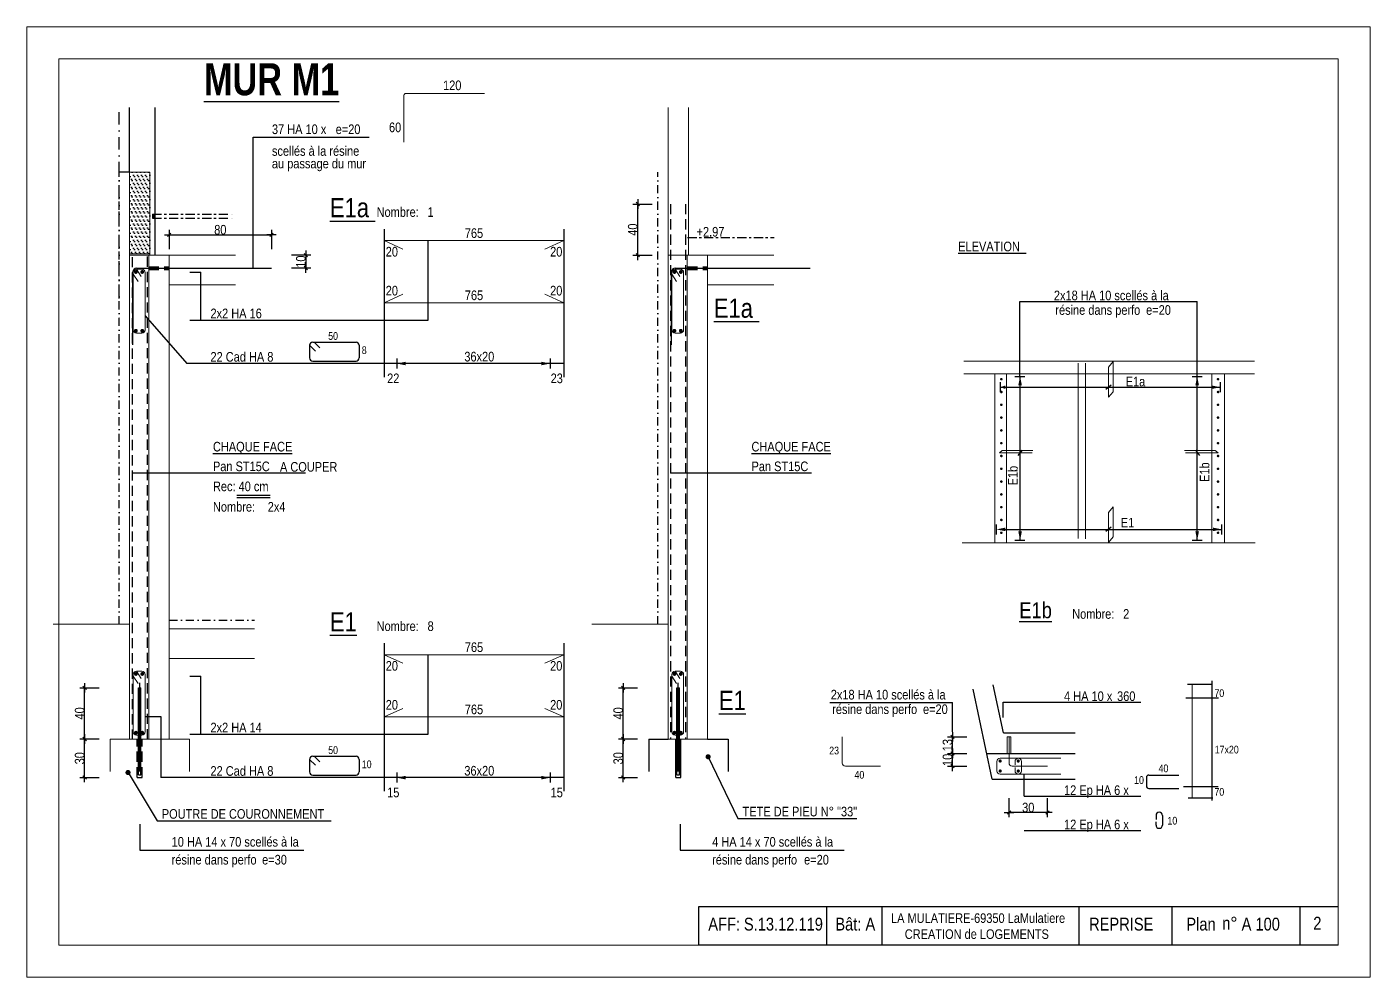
# Model space of a CAD drawing. Header units: centimetres. Extents: x 26838 to 35143, y -19090 to -13510.
# Drawn here: x 29921 to 32021, y -19090 to -17605 of the extents above; entities that cross this region are included whole.
import ezdxf
from ezdxf.enums import TextEntityAlignment as Align

# ---------------------------------------------------------------- set-up
doc = ezdxf.new("R2010")
doc.units = ezdxf.units.CM
doc.header["$LTSCALE"] = 25.4
doc.header["$PDMODE"] = 1
doc.header["$PDSIZE"] = -2
for name, pattern in [('CACHE', [9.525, 6.35, -3.175]), ('CACHE2', [0.1875, 0.125, -0.0625]), ('TIRETPTX2', [50.8, 25.4, -12.7, 0, -12.7])]:
    doc.linetypes.add(name, pattern=pattern)
for name, color, linetype in [('01_cote_gen', 4, 'Continuous'), ('01_fenetres', 171, 'Continuous'), ('01_linteaux', 2, 'Continuous'), ('01_poch_BN', 9, 'Continuous'), ('01_texte', 230, 'Continuous'), ('AA_COTES', 2, 'Continuous')]:
    doc.layers.add(name, color=color, linetype=linetype)
for name, color, linetype, lineweight in [('01_murs_coup', 5, 'Continuous', 60), ('01_résv', 32, 'Continuous', 9), ('01_sem', 42, 'Continuous', 15)]:
    doc.layers.add(name, color=color, linetype=linetype, lineweight=lineweight)
doc.styles.add('ARIAL NA', font='ARIALN.TTF')
doc.styles.add('impact', font='impact.ttf')
doc.styles.add('STYLE2', font='ARIALN.TTF')
doc.dimstyles.new('JB25', dxfattribs={"dimscale": 0.1, "dimtxt": 150, "dimasz": 15, "dimexe": 0.1, "dimexo": 0.1, "dimgap": 0.09, "dimtad": 1, "dimdec": 1, "dimlfac": 0.5, "dimdsep": 46, "dimtxsty": 'STYLE2', "dimblk1": 'BOND_G', "dimblk2": 'BOND_D', "dimsah": 1, "dimcen": 1.5, "dimdle": 0.01, "dimse1": 1, "dimse2": 1, "dimclrd": 4, "dimclre": 2, "dimclrt": 6, "dimazin": 2, "dimtfac": 2.333333, "dimtdec": 1, "dimtix": 1, "dimtmove": 2, "dimatfit": 3, "dimldrblk": 'BOND_G', "dimfxl": 1, "dimtolj": 1, "dimtzin": 0, "dimarcsym": 0})

# ---------------------------------------------------------------- blocks, each defined once
blk = doc.blocks.new('BOND_G')
at = {"layer": 'AA_COTES', "color": 0}
for p, q in [((0, -5), (0, 15)), ((5, 0), (-5, 0)), ((1.8, 1.8), (-1.8, -1.8))]:
    blk.add_line(p, q, dxfattribs=at)
blk = doc.blocks.new('BOND_D')
at = {"layer": 'AA_COTES', "color": 0}
for p, q in [((5, 0), (-5, 0)), ((-1.8, -1.8), (1.8, 1.8)), ((0, 5), (0, -15))]:
    blk.add_line(p, q, dxfattribs=at)
blk = doc.blocks.new('*D140')
at = {"layer": '01_cote_gen', "color": 4, "lineweight": -2, "transparency": 16777216}
blk.add_line((30876.3, -17960), (30876.3, -17883), dxfattribs=at)
at = {"layer": 'Defpoints', "color": 0, "transparency": 16777216}
for p in [(30876.3, -17881.5), (30927.6, -17881.5), (30934.4, -17961.5)]:
    blk.add_point(p, dxfattribs=at)
at = {"layer": '01_cote_gen', "color": 4, "lineweight": -2, "transparency": 16777216, "xscale": 1.5, "yscale": 1.5, "zscale": 1.5}
for name, p, rotation in [('BOND_D', (30876.3, -17881.5), 90), ('BOND_G', (30876.3, -17961.5), 270)]:
    blk.add_blockref(name, p, dxfattribs=dict(at, rotation=rotation))
at = {"layer": '01_cote_gen', "color": 6, "transparency": 16777216, "insert": (30868.6, -17921.5), "char_height": 15, "attachment_point": 5, "rotation": 90, "style": 'STYLE2'}
blk.add_mtext('\\A1;40', dxfattribs=at)
blk = doc.blocks.new('*D141')
at = {"layer": '01_cote_gen', "color": 4, "lineweight": -2, "transparency": 16777216}
blk.add_line((30011.6, -18776.1), (30011.6, -18719), dxfattribs=at)
at = {"layer": 'Defpoints', "color": 0, "transparency": 16777216}
for p in [(30011.6, -18717.5), (30105, -18717.5), (30101.7, -18777.6)]:
    blk.add_point(p, dxfattribs=at)
at = {"layer": '01_cote_gen', "color": 4, "lineweight": -2, "transparency": 16777216, "xscale": 1.5, "yscale": 1.5, "zscale": 1.5}
for name, p, rotation in [('BOND_D', (30011.6, -18717.5), 90), ('BOND_G', (30011.6, -18777.6), 270)]:
    blk.add_blockref(name, p, dxfattribs=dict(at, rotation=rotation))
at = {"layer": '01_cote_gen', "color": 6, "transparency": 16777216, "insert": (30003.9, -18747.6), "char_height": 15, "attachment_point": 5, "rotation": 90, "style": 'STYLE2'}
blk.add_mtext('\\A1;30', dxfattribs=at)
blk = doc.blocks.new('*D142')
at = {"layer": '01_cote_gen', "color": 4, "lineweight": -2, "transparency": 16777216}
blk.add_line((30011.6, -18716), (30011.6, -18639), dxfattribs=at)
at = {"layer": 'Defpoints', "color": 0, "transparency": 16777216}
for p in [(30011.6, -18637.5), (30069.6, -18637.5), (30065.4, -18717.5)]:
    blk.add_point(p, dxfattribs=at)
at = {"layer": '01_cote_gen', "color": 4, "lineweight": -2, "transparency": 16777216, "xscale": 1.5, "yscale": 1.5, "zscale": 1.5}
for name, p, rotation in [('BOND_D', (30011.6, -18637.5), 90), ('BOND_G', (30011.6, -18717.5), 270)]:
    blk.add_blockref(name, p, dxfattribs=dict(at, rotation=rotation))
at = {"layer": '01_cote_gen', "color": 6, "transparency": 16777216, "insert": (30003.9, -18677.5), "char_height": 15, "attachment_point": 5, "rotation": 90, "style": 'STYLE2'}
blk.add_mtext('\\A1;40', dxfattribs=at)
blk = doc.blocks.new('*D143')
at = {"layer": '01_cote_gen', "color": 4, "lineweight": -2, "transparency": 16777216}
blk.add_line((30853.5, -18776.1), (30853.5, -18719), dxfattribs=at)
at = {"layer": 'Defpoints', "color": 0, "transparency": 16777216}
for p in [(30853.5, -18717.5), (30946.9, -18717.5), (30943.6, -18777.6)]:
    blk.add_point(p, dxfattribs=at)
at = {"layer": '01_cote_gen', "color": 4, "lineweight": -2, "transparency": 16777216, "xscale": 1.5, "yscale": 1.5, "zscale": 1.5}
for name, p, rotation in [('BOND_D', (30853.5, -18717.5), 90), ('BOND_G', (30853.5, -18777.6), 270)]:
    blk.add_blockref(name, p, dxfattribs=dict(at, rotation=rotation))
at = {"layer": '01_cote_gen', "color": 6, "transparency": 16777216, "insert": (30845.8, -18747.6), "char_height": 15, "attachment_point": 5, "rotation": 90, "style": 'STYLE2'}
blk.add_mtext('\\A1;30', dxfattribs=at)
blk = doc.blocks.new('*D144')
at = {"layer": '01_cote_gen', "color": 4, "lineweight": -2, "transparency": 16777216}
blk.add_line((30853.5, -18716), (30853.5, -18639), dxfattribs=at)
at = {"layer": 'Defpoints', "color": 0, "transparency": 16777216}
for p in [(30853.5, -18637.5), (30911.5, -18637.5), (30907.3, -18717.5)]:
    blk.add_point(p, dxfattribs=at)
at = {"layer": '01_cote_gen', "color": 4, "lineweight": -2, "transparency": 16777216, "xscale": 1.5, "yscale": 1.5, "zscale": 1.5}
for name, p, rotation in [('BOND_D', (30853.5, -18637.5), 90), ('BOND_G', (30853.5, -18717.5), 270)]:
    blk.add_blockref(name, p, dxfattribs=dict(at, rotation=rotation))
at = {"layer": '01_cote_gen', "color": 6, "transparency": 16777216, "insert": (30845.8, -18677.5), "char_height": 15, "attachment_point": 5, "rotation": 90, "style": 'STYLE2'}
blk.add_mtext('\\A1;40', dxfattribs=at)
blk = doc.blocks.new('*D145')
at = {"layer": '01_cote_gen', "color": 4, "lineweight": -2, "transparency": 16777216}
blk.add_line((30145.2, -17929.5), (30302.2, -17929.5), dxfattribs=at)
at = {"layer": 'Defpoints', "color": 0, "transparency": 16777216}
for p in [(30303.7, -17929.5), (30303.7, -17981.5), (30143.7, -18028)]:
    blk.add_point(p, dxfattribs=at)
at = {"layer": '01_cote_gen', "color": 4, "lineweight": -2, "transparency": 16777216, "xscale": 1.5, "yscale": 1.5, "zscale": 1.5, "rotation": 180}
blk.add_blockref('BOND_G', (30143.7, -17929.5), dxfattribs=at)
at = {"layer": '01_cote_gen', "color": 4, "lineweight": -2, "transparency": 16777216, "xscale": 1.5, "yscale": 1.5, "zscale": 1.5}
blk.add_blockref('BOND_D', (30303.7, -17929.5), dxfattribs=at)
at = {"layer": '01_cote_gen', "color": 6, "transparency": 16777216, "insert": (30223.7, -17921.8), "char_height": 15, "attachment_point": 5, "style": 'STYLE2'}
blk.add_mtext('\\A1;80', dxfattribs=at)
blk = doc.blocks.new('*D146')
at = {"layer": '01_cote_gen', "color": 4, "lineweight": -2, "transparency": 16777216}
blk.add_line((30357.5, -17963), (30357.5, -17980), dxfattribs=at)
at = {"layer": 'Defpoints', "color": 0, "transparency": 16777216}
for p in [(30246.7, -17961.5), (30246.7, -17981.5), (30357.5, -17981.5)]:
    blk.add_point(p, dxfattribs=at)
at = {"layer": '01_cote_gen', "color": 4, "lineweight": -2, "transparency": 16777216, "xscale": 1.5, "yscale": 1.5, "zscale": 1.5}
for name, p, rotation in [('BOND_G', (30357.5, -17961.5), 90), ('BOND_D', (30357.5, -17981.5), 270)]:
    blk.add_blockref(name, p, dxfattribs=dict(at, rotation=rotation))
at = {"layer": '01_cote_gen', "color": 6, "transparency": 16777216, "insert": (30349.8, -17971.5), "char_height": 15, "attachment_point": 5, "rotation": 90, "style": 'STYLE2'}
blk.add_mtext('\\A1;10', dxfattribs=at)
blk = doc.blocks.new('*D147')
at = {"layer": '01_cote_gen', "color": 4, "lineweight": -2, "transparency": 16777216}
blk.add_line((31515.3, -18832.4), (31458.3, -18832.4), dxfattribs=at)
at = {"layer": 'Defpoints', "color": 0, "transparency": 16777216}
for p in [(31456.8, -18755.1), (31516.8, -18760.1), (31456.8, -18832.4)]:
    blk.add_point(p, dxfattribs=at)
at = {"layer": '01_cote_gen', "color": 4, "lineweight": -2, "transparency": 16777216, "xscale": 1.5, "yscale": 1.5, "zscale": 1.5, "rotation": 180}
blk.add_blockref('BOND_D', (31456.8, -18832.4), dxfattribs=at)
at = {"layer": '01_cote_gen', "color": 4, "lineweight": -2, "transparency": 16777216, "xscale": 1.5, "yscale": 1.5, "zscale": 1.5}
blk.add_blockref('BOND_G', (31516.8, -18832.4), dxfattribs=at)
at = {"layer": '01_cote_gen', "color": 6, "transparency": 16777216, "insert": (31486.8, -18824.7), "char_height": 15, "attachment_point": 5, "style": 'STYLE2'}
blk.add_mtext('\\A1;30', dxfattribs=at)
blk = doc.blocks.new('*D148')
at = {"layer": '01_cote_gen', "color": 4, "lineweight": -2, "transparency": 16777216}
blk.add_line((31368.3, -18738.6), (31368.3, -18715.6), dxfattribs=at)
at = {"layer": 'Defpoints', "color": 0, "transparency": 16777216}
for p in [(31368.3, -18714.1), (31459.8, -18714.1), (31466, -18740.1)]:
    blk.add_point(p, dxfattribs=at)
at = {"layer": '01_cote_gen', "color": 4, "lineweight": -2, "transparency": 16777216, "xscale": 1.5, "yscale": 1.5, "zscale": 1.5}
for name, p, rotation in [('BOND_D', (31368.3, -18714.1), 90), ('BOND_G', (31368.3, -18740.1), 270)]:
    blk.add_blockref(name, p, dxfattribs=dict(at, rotation=rotation))
at = {"layer": '01_cote_gen', "color": 6, "transparency": 16777216, "insert": (31360.6, -18727.1), "char_height": 15, "attachment_point": 5, "rotation": 90, "style": 'STYLE2'}
blk.add_mtext('\\A1;13', dxfattribs=at)
blk = doc.blocks.new('*D149')
at = {"layer": '01_cote_gen', "color": 4, "lineweight": -2, "transparency": 16777216}
blk.add_line((31368.3, -18758.6), (31368.3, -18741.6), dxfattribs=at)
at = {"layer": 'Defpoints', "color": 0, "transparency": 16777216}
for p in [(31368.3, -18740.1), (31506.2, -18740.1), (31506.2, -18760.1)]:
    blk.add_point(p, dxfattribs=at)
at = {"layer": '01_cote_gen', "color": 4, "lineweight": -2, "transparency": 16777216, "xscale": 1.5, "yscale": 1.5, "zscale": 1.5}
for name, p, rotation in [('BOND_D', (31368.3, -18740.1), 90), ('BOND_G', (31368.3, -18760.1), 270)]:
    blk.add_blockref(name, p, dxfattribs=dict(at, rotation=rotation))
at = {"layer": '01_cote_gen', "color": 6, "transparency": 16777216, "insert": (31360.6, -18750.1), "char_height": 15, "attachment_point": 5, "rotation": 90, "style": 'STYLE2'}
blk.add_mtext('\\A1;10', dxfattribs=at)

msp = doc.modelspace()

# ---------------------------------------------------------------- hatches: boundary and pattern name
at = {"layer": '01_linteaux', "ltscale": 0.1}
h = msp.add_hatch(dxfattribs=at)
h.set_pattern_fill('DOTS', color=256, scale=4)
h.set_pattern_definition([(0, (2870.0163, 646.609), (3.175, 6.35), [0, -6.35])])
h.paths.add_polyline_path([(30113.71, -17831.55), (30081.71, -17831.55), (30081.71, -17960.55), (30113.71, -17960.55)])
at = {"layer": '01_linteaux'}
h = msp.add_hatch(dxfattribs=at)
h.set_pattern_fill('DOTS', color=256, scale=4)
h.set_pattern_definition([(0, (4224.354, -3548.7495), (3.175, 6.35), [0, -6.35])])
h.paths.add_polyline_path([(30113.71, -17831.55), (30081.71, -17831.55), (30081.71, -17961.55), (30113.71, -17961.55)])

# ---------------------------------------------------------------- linework, layer by layer
at = {"layer": '01_cote_gen'}
for p, q in [((30065.71, -18058.88), (30065.71, -18058.88)), ((30907.61, -18058.88), (30907.61, -18058.88))]:
    msp.add_line(p, q, dxfattribs=at)
at = {"layer": '01_cote_gen', "color": 5, "linetype": 'Continuous', "lineweight": 0}
msp.add_line((31564.95, -18129.94), (31564.95, -18404.31), dxfattribs=at)
at = {"layer": '01_cote_gen', "color": 5, "linetype": 'CACHE2', "lineweight": 0, "ltscale": 150}
msp.add_line((31576.09, -18129.94), (31576.09, -18404.8), dxfattribs=at)
at = {"layer": '01_fenetres', "ltscale": 30}
for p, q in [((31971.28, -18979.64), (30971.28, -18979.64)), ((30971.28, -18979.64), (30971.28, -19029.64)), ((31171.28, -18979.64), (31171.28, -19039.64)), ((31257.72, -18979.64), (31257.72, -19039.64)), ((31565.75, -18979.64), (31565.75, -19039.64)), ((31711.89, -19039.64), (31711.89, -18979.64)), ((31911.89, -19039.64), (31911.89, -18979.64)), ((31971.28, -19039.64), (30971.28, -19039.64))]:
    msp.add_line(p, q, dxfattribs=at)
at = {"layer": '01_linteaux', "linetype": 'TIRETPTX2', "ltscale": 0.03}
msp.add_line((30065.71, -18029), (30065.71, -17730.81), dxfattribs=at)
at = {"layer": '01_linteaux', "ltscale": 0.1}
for p, q in [((30081.71, -17831.55), (30081.71, -17730.81)), ((30121.71, -17961.55), (30121.71, -17730.81)), ((30081.71, -17831.55), (30081.71, -17799.79)), ((30081.71, -17831.55), (30065.71, -17831.55)), ((30893.61, -18717.55), (30923.61, -18717.55)), ((30893.61, -18717.55), (30893.61, -18768.47)), ((30985.61, -18717.55), (31017.61, -18717.55)), ((31017.61, -18717.55), (31017.61, -18768.47))]:
    msp.add_line(p, q, dxfattribs=at)
at = {"layer": '01_linteaux', "linetype": 'TIRETPTX2', "ltscale": 0.02}
for p, q in [((30065.71, -18538.3), (30065.71, -17831.55)), ((30081.71, -17831.55), (30065.71, -17831.55)), ((30907.61, -18538.3), (30907.61, -17831.55)), ((30117.71, -17897.55), (30246.71, -17897.55)), ((30117.71, -17897.55), (30117.71, -17903.55)), ((30117.71, -17903.55), (30246.71, -17903.55)), ((30119.1, -17897.55), (30247.27, -17897.55)), ((30119.1, -17897.55), (30119.1, -17903.55)), ((30119.1, -17903.55), (30247.27, -17903.55)), ((30954.22, -17933.55), (31088.97, -17933.55)), ((30955.61, -17933.55), (31089.53, -17933.55)), ((30143.71, -18531.55), (30277.27, -18531.55))]:
    msp.add_line(p, q, dxfattribs=at)
at = {"layer": '01_linteaux', "linetype": 'Continuous'}
for p, q in [((30087.09, -18101.55), (30087.09, -17987.55)), ((30093.09, -17981.55), (30303.71, -17981.55)), ((30929, -18101.55), (30929, -17987.55)), ((30935, -17981.55), (31145.61, -17981.55)), ((30368.32, -18097.28), (30435.91, -18097.28)), ((30370.52, -18097.28), (30379.52, -18106.27)), ((30363.32, -18102.28), (30363.32, -18121.89)), ((30363.32, -18102.28), (30372.33, -18111.27)), ((30440.91, -18102.28), (30440.91, -18121.89)), ((30368.32, -18126.89), (30435.91, -18126.89)), ((30095.71, -18637.55), (30099.71, -18637.55)), ((30095.71, -18773.62), (30095.71, -18637.55)), ((30095.71, -18637.55), (30099.71, -18637.55)), ((30097.71, -18768.07), (30097.71, -18629.91)), ((30099.71, -18773.62), (30099.71, -18637.55)), ((30937.61, -18637.55), (30941.61, -18637.55)), ((30937.61, -18773.62), (30937.61, -18637.55)), ((30937.61, -18637.55), (30941.61, -18637.55)), ((30939.61, -18768.07), (30939.61, -18629.91)), ((30941.61, -18773.62), (30941.61, -18637.55)), ((30935.61, -18777.62), (30935.61, -18717.55)), ((30943.61, -18777.62), (30943.61, -18717.55)), ((30363.32, -18749.45), (30363.32, -18769.06)), ((30363.32, -18749.45), (30372.33, -18758.44)), ((30368.32, -18744.45), (30435.91, -18744.45)), ((30370.52, -18744.45), (30379.52, -18753.44)), ((30440.91, -18749.45), (30440.91, -18769.06)), ((30095.71, -18773.62), (30099.71, -18773.62)), ((30937.61, -18773.62), (30941.61, -18773.62)), ((30093.71, -18777.62), (30101.71, -18777.62)), ((30368.32, -18774.06), (30435.91, -18774.06)), ((30935.61, -18777.62), (30943.61, -18777.62))]:
    msp.add_line(p, q, dxfattribs=at)
at = {"layer": '01_linteaux', "linetype": 'CACHE', "ltscale": 0.1}
for p, q in [((30111.71, -17979.55), (30143.71, -17979.55)), ((30111.71, -17983.55), (30143.71, -17983.55)), ((30953.61, -17979.55), (30985.61, -17979.55)), ((30953.61, -17983.55), (30985.61, -17983.55)), ((30093.71, -18777.62), (30093.71, -18717.55)), ((30101.71, -18777.62), (30101.71, -18717.55))]:
    msp.add_line(p, q, dxfattribs=at)
at = {"layer": '01_linteaux', "linetype": 'Continuous'}
for centre, radius, start, end in [((30093.09, -17987.55), 6, 90, 180), ((30935, -17987.55), 6, 90, 180), ((30368.32, -18102.28), 5, 90, 180), ((30435.91, -18102.28), 5, 0, 90), ((30368.32, -18121.89), 5, 180, 270), ((30435.91, -18121.89), 5, 270, 0), ((30368.32, -18749.45), 5, 90, 180), ((30435.91, -18749.45), 5, 0, 90), ((30368.32, -18769.06), 5, 180, 270), ((30435.91, -18769.06), 5, 270, 0)]:
    msp.add_arc(centre, radius, start, end, dxfattribs=at)
at = {"layer": '01_murs_coup', "linetype": 'Continuous', "lineweight": 5}
for p, q in [((30923.61, -17730.81), (30923.61, -18717.55)), ((30955.61, -17730.81), (30955.61, -17961.55)), ((30081.71, -17831.55), (30113.71, -17831.55)), ((30081.71, -17831.55), (30081.71, -18007.55)), ((30081.71, -17831.55), (30113.71, -17831.55)), ((30081.71, -17831.55), (30081.71, -17959.55)), ((30113.71, -17831.55), (30113.71, -17961.55)), ((30113.71, -17831.55), (30113.71, -17959.55)), ((30081.71, -17959.55), (30113.71, -17959.55)), ((30081.71, -17961.55), (30247.27, -17961.55)), ((30081.71, -17961.55), (30246.71, -17961.55)), ((30111.71, -17961.55), (30111.71, -18717.55)), ((30143.71, -17961.55), (30143.71, -18591.55)), ((30923.61, -17961.55), (31089.17, -17961.55)), ((30923.61, -17961.55), (31088.61, -17961.55)), ((30953.61, -17961.55), (30953.61, -18717.55)), ((30985.61, -17961.55), (30985.61, -18591.55)), ((30081.71, -18007.55), (30081.71, -18717.55)), ((30143.71, -18007.55), (30247.27, -18007.55)), ((30985.61, -18007.55), (31089.17, -18007.55)), ((30081.71, -18538.3), (29962.54, -18538.3)), ((30923.61, -18538.3), (30804.44, -18538.3)), ((30111.71, -18545.55), (30111.71, -18590.53)), ((30143.71, -18545.55), (30277.27, -18545.55)), ((30953.61, -18545.55), (30953.61, -18590.53)), ((30143.71, -18591.55), (30277.27, -18591.55)), ((30143.71, -18591.55), (30143.71, -18717.55)), ((30985.61, -18591.55), (30985.61, -18717.55)), ((30051.71, -18717.55), (30175.71, -18717.55)), ((30051.71, -18717.55), (30051.71, -18768.47)), ((30175.71, -18717.55), (30175.71, -18768.47)), ((30923.61, -18717.55), (30985.61, -18717.55))]:
    msp.add_line(p, q, dxfattribs=at)
at = {"layer": '01_poch_BN'}
msp.add_line((30971.28, -18979.64), (30971.28, -19039.64), dxfattribs=at)
at = {"layer": '01_résv'}
for p, q in [((29921.28, -17604.64), (29921.28, -19089.64)), ((29921.28, -17604.64), (32021.28, -17604.64)), ((32021.28, -17604.64), (32021.28, -19089.64)), ((29971.28, -17654.64), (31971.28, -17654.64)), ((29971.28, -17654.64), (29971.28, -19039.64)), ((31971.28, -17654.64), (31971.28, -19039.64)), ((31971.28, -19039.64), (29971.28, -19039.64)), ((32021.28, -19089.64), (29921.28, -19089.64))]:
    msp.add_line(p, q, dxfattribs=at)
at = {"layer": '01_sem', "color": 2, "lineweight": 0, "ltscale": 7}
for p, q in [((30510.71, -17711.73), (30510.71, -17784.94)), ((30513.71, -17708.73), (30636.8, -17708.73)), ((30479.75, -17938.62), (30760.62, -17938.62)), ((30479.75, -17938.62), (30509.07, -17951.96)), ((30760.62, -17938.62), (30731.3, -17951.96)), ((30087.71, -17988.38), (30087.71, -18078.38)), ((30087.71, -17991.17), (30095.06, -18002.36)), ((30092.71, -17983.38), (30101.06, -17983.38)), ((30092.71, -17983.38), (30100.06, -17994.58)), ((30106.06, -17988.38), (30106.06, -18078.38)), ((30929.61, -17988.38), (30929.61, -18078.38)), ((30929.61, -17991.17), (30936.96, -18002.36)), ((30934.61, -17983.38), (30942.97, -17983.38)), ((30934.61, -17983.38), (30941.96, -17994.58)), ((30947.97, -17988.38), (30947.97, -18078.38)), ((30479.75, -18035.79), (30509.07, -18022.45)), ((30479.75, -18035.79), (30760.62, -18035.79)), ((30760.62, -18035.79), (30731.3, -18022.45)), ((30092.71, -18083.38), (30101.06, -18083.38)), ((30934.61, -18083.38), (30942.97, -18083.38)), ((31386.3, -18126.87), (31840.69, -18126.87)), ((31612.37, -18136.47), (31619.65, -18127.76)), ((31612.37, -18183.51), (31612.37, -18136.47)), ((31619.65, -18174.8), (31619.65, -18127.76)), ((31386.3, -18146.87), (31840.69, -18146.87)), ((31434.52, -18146.87), (31434.52, -18410.87)), ((31452.97, -18146.87), (31452.97, -18410.87)), ((31773.66, -18146.87), (31773.66, -18410.87)), ((31793.66, -18146.87), (31793.66, -18410.87)), ((31612.37, -18183.51), (31619.65, -18174.8)), ((31446.07, -18266.56), (31441.84, -18270.1)), ((31446.07, -18266.56), (31494.19, -18266.56)), ((31779.22, -18266.56), (31731.09, -18266.56)), ((31779.22, -18266.56), (31783.45, -18270.1)), ((31441.84, -18270.1), (31492.7, -18270.1)), ((31783.45, -18270.1), (31732.58, -18270.1)), ((31612.37, -18363.37), (31619.65, -18354.66)), ((31612.37, -18410.42), (31612.37, -18363.37)), ((31619.65, -18401.71), (31619.65, -18354.66)), ((31383.64, -18410.87), (31841.65, -18410.87)), ((31612.37, -18410.42), (31619.65, -18401.71)), ((30479.75, -18585.79), (30760.62, -18585.79)), ((30479.75, -18585.79), (30509.07, -18599.13)), ((30760.62, -18585.79), (30731.3, -18599.13)), ((30087.71, -18616.55), (30087.71, -18706.55)), ((30087.71, -18619.33), (30095.06, -18630.53)), ((30092.71, -18611.55), (30101.06, -18611.55)), ((30092.71, -18611.55), (30100.06, -18622.75)), ((30106.06, -18616.55), (30106.06, -18706.55)), ((30929.61, -18616.55), (30929.61, -18706.55)), ((30929.61, -18619.33), (30936.96, -18630.53)), ((30934.61, -18611.55), (30942.97, -18611.55)), ((30934.61, -18611.55), (30941.96, -18622.75)), ((30947.97, -18616.55), (30947.97, -18706.55)), ((31743.2, -18632.26), (31743.2, -18809.44)), ((30479.75, -18682.95), (30509.07, -18669.61)), ((30479.75, -18682.95), (30760.62, -18682.95)), ((30760.62, -18682.95), (30731.3, -18669.61)), ((30092.71, -18711.55), (30101.06, -18711.55)), ((30934.61, -18711.55), (30942.97, -18711.55)), ((31195.84, -18714.06), (31195.84, -18755.08)), ((31453.76, -18714.06), (31453.76, -18740.06)), ((31459.76, -18714.06), (31453.76, -18714.06)), ((31456.76, -18714.06), (31456.76, -18755.08)), ((31459.76, -18714.06), (31459.76, -18740.06)), ((31437.93, -18752.56), (31437.93, -18767.56)), ((31442.93, -18747.56), (31537.93, -18747.56)), ((31466.2, -18752.56), (31466.2, -18758.11)), ((31476.2, -18752.56), (31476.2, -18767.56)), ((31255.83, -18760.08), (31200.84, -18760.08)), ((31442.93, -18772.56), (31537.93, -18772.56)), ((31516.76, -18760.08), (31461.76, -18760.08)), ((31466.2, -18767.56), (31466.2, -18761.81))]:
    msp.add_line(p, q, dxfattribs=at)
at = {"layer": '01_sem', "color": 2, "lineweight": 0, "ltscale": 7, "flags": 128}
for points, const_width in [([(30090.23, -17987.69, 1), (30093.23, -17987.69, 1)], 3), ([(30100.22, -17987.69, 1), (30103.22, -17987.69, 1)], 3), ([(30932.13, -17987.69, 1), (30935.13, -17987.69, 1)], 3), ([(30942.12, -17987.69, 1), (30945.12, -17987.69, 1)], 3), ([(30090.23, -18079.54, 1), (30093.23, -18079.54, 1)], 3), ([(30100.22, -18079.54, 1), (30103.22, -18079.54, 1)], 3), ([(30932.13, -18079.54, 1), (30935.13, -18079.54, 1)], 3), ([(30942.12, -18079.54, 1), (30945.12, -18079.54, 1)], 3), ([(31443.73, -18155.23, 1), (31445.73, -18155.23, 1)], 2), ([(31782.5, -18155.23, 1), (31784.5, -18155.23, 1)], 2), ([(31443.73, -18175.23, 1), (31445.73, -18175.23, 1)], 2), ([(31782.5, -18175.23, 1), (31784.5, -18175.23, 1)], 2), ([(31443.73, -18195.23, 1), (31445.73, -18195.23, 1)], 2), ([(31782.5, -18195.23, 1), (31784.5, -18195.23, 1)], 2), ([(31443.73, -18215.23, 1), (31445.73, -18215.23, 1)], 2), ([(31782.5, -18215.23, 1), (31784.5, -18215.23, 1)], 2), ([(31443.73, -18235.23, 1), (31445.73, -18235.23, 1)], 2), ([(31782.5, -18235.23, 1), (31784.5, -18235.23, 1)], 2), ([(31443.73, -18255.23, 1), (31445.73, -18255.23, 1)], 2), ([(31782.5, -18255.23, 1), (31784.5, -18255.23, 1)], 2), ([(31443.73, -18275.23, 1), (31445.73, -18275.23, 1)], 2), ([(31782.5, -18275.23, 1), (31784.5, -18275.23, 1)], 2), ([(31443.73, -18295.23, 1), (31445.73, -18295.23, 1)], 2), ([(31782.5, -18295.23, 1), (31784.5, -18295.23, 1)], 2), ([(31443.73, -18315.23, 1), (31445.73, -18315.23, 1)], 2), ([(31782.5, -18315.23, 1), (31784.5, -18315.23, 1)], 2), ([(31443.73, -18335.23, 1), (31445.73, -18335.23, 1)], 2), ([(31443.73, -18355.23, 1), (31445.73, -18355.23, 1)], 2), ([(31782.5, -18335.23, 1), (31784.5, -18335.23, 1)], 2), ([(31782.5, -18355.23, 1), (31784.5, -18355.23, 1)], 2), ([(31443.73, -18375.23, 1), (31445.73, -18375.23, 1)], 2), ([(31782.5, -18375.23, 1), (31784.5, -18375.23, 1)], 2), ([(31443.73, -18395.23, 1), (31445.73, -18395.23, 1)], 2), ([(31782.5, -18395.23, 1), (31784.5, -18395.23, 1)], 2), ([(30090.23, -18615.85, 1), (30093.23, -18615.85, 1)], 3), ([(30100.22, -18615.85, 1), (30103.22, -18615.85, 1)], 3), ([(30932.13, -18615.85, 1), (30935.13, -18615.85, 1)], 3), ([(30942.12, -18615.85, 1), (30945.12, -18615.85, 1)], 3), ([(30090.23, -18707.7, 1), (30093.23, -18707.7, 1)], 3), ([(30100.22, -18707.7, 1), (30103.22, -18707.7, 1)], 3), ([(30932.13, -18707.7, 1), (30935.13, -18707.7, 1)], 3), ([(30942.12, -18707.7, 1), (30945.12, -18707.7, 1)], 3), ([(31442.84, -18750.69, -1), (31442.84, -18753.19, -1)], 2.5), ([(31471.12, -18750.69, -1), (31471.12, -18753.19, -1)], 2.5), ([(31442.93, -18766.31, -1), (31442.93, -18768.81, -1)], 2.5), ([(31471.2, -18766.31, -1), (31471.2, -18768.81, -1)], 2.5)]:
    msp.add_lwpolyline(points, format="xyb", close=True, dxfattribs=dict(at, const_width=const_width))
at = {"layer": '01_sem', "color": 2, "lineweight": 0, "ltscale": 7}
for centre, radius, start, end in [((30513.71, -17711.73), 3, 90, 180), ((30092.71, -17988.38), 5, 90, 180), ((30101.06, -17988.38), 5, 0, 90), ((30934.61, -17988.38), 5, 90, 180), ((30942.97, -17988.38), 5, 0, 90), ((30092.71, -18078.38), 5, 180, 270), ((30101.06, -18078.38), 5, 270, 0), ((30934.61, -18078.38), 5, 180, 270), ((30942.97, -18078.38), 5, 270, 0), ((30092.71, -18616.55), 5, 90, 180), ((30101.06, -18616.55), 5, 0, 90), ((30934.61, -18616.55), 5, 90, 180), ((30942.97, -18616.55), 5, 0, 90), ((30092.71, -18706.55), 5, 180, 270), ((30101.06, -18706.55), 5, 270, 0), ((30934.61, -18706.55), 5, 180, 270), ((30942.97, -18706.55), 5, 270, 0), ((31442.93, -18752.56), 5, 90, 180), ((31471.2, -18752.56), 5, 90, 180), ((31471.2, -18752.56), 5, 0, 90), ((31200.84, -18755.08), 5, 180, 270), ((31442.93, -18767.56), 5, 180, 270), ((31461.76, -18755.08), 5, 180, 270), ((31471.2, -18767.56), 5, 180, 270), ((31471.2, -18767.56), 5, 270, 0)]:
    msp.add_arc(centre, radius, start, end, dxfattribs=at)
at = {"layer": '01_texte'}
for p, q in [((30275.09, -17981.55), (30275.09, -17777.23)), ((30275.09, -17777.23), (30456.61, -17777.23)), ((31473.83, -18033.88), (31750.9, -18033.88)), ((31473.83, -18150.78), (31473.83, -18033.88)), ((31515.22, -18033.88), (31699.77, -18033.88)), ((31750.9, -18150.78), (31750.9, -18033.88)), ((30356.98, -18302.04), (30085.71, -18302.04)), ((31148.11, -18302.04), (30927.61, -18302.04)), ((30301.55, -18337.23), (30249.79, -18337.23)), ((30301.55, -18340.54), (30249.79, -18340.54)), ((31773.94, -18626.84), (31773.94, -18813.86)), ((31430.43, -18780.06), (31400.79, -18639.48)), ((31447.95, -18708.06), (31432.1, -18632.88)), ((31773.94, -18632.26), (31735.73, -18632.26)), ((31176.45, -18660.29), (31368.26, -18660.29)), ((31368.26, -18706.56), (31368.26, -18660.29)), ((31447.71, -18684.17), (31447.71, -18660.12)), ((31447.71, -18660.12), (31662.58, -18660.12)), ((31784.17, -18653.54), (31733.33, -18653.54)), ((31447.95, -18708.06), (31559.95, -18708.06)), ((30986.32, -18745.27), (31032.96, -18841.54)), ((31421.99, -18740.06), (31559.95, -18740.06)), ((30079.4, -18769.9), (30125.04, -18845.18)), ((31480.58, -18807.02), (31480.58, -18772.56)), ((31675.06, -18773.89), (31722.37, -18773.89)), ((31430.43, -18780.06), (31559.95, -18780.06)), ((31671.56, -18777.39), (31671.56, -18791.12)), ((31675.06, -18794.62), (31722.37, -18794.62)), ((31783.89, -18792.32), (31729.5, -18792.32)), ((31480.58, -18807.02), (31662.58, -18807.02)), ((31736.81, -18809.7), (31775.3, -18809.7)), ((30097.71, -18850.36), (30097.71, -18891.39)), ((30125.04, -18845.18), (30396.98, -18845.18)), ((30942.67, -18850.36), (30942.67, -18891.39)), ((31032.96, -18841.54), (31218.79, -18841.54)), ((31686.58, -18837.04), (31686.58, -18843.39)), ((31686.58, -18852.04), (31686.58, -18847.09)), ((31696.58, -18837.04), (31696.58, -18852.04)), ((31480.58, -18860.6), (31662.58, -18860.6)), ((30097.71, -18891.39), (30354.17, -18891.39)), ((30942.67, -18891.39), (31199.13, -18891.39))]:
    msp.add_line(p, q, dxfattribs=at)
at = {"layer": '01_texte', "linetype": 'CACHE2', "ltscale": 5}
for p, q in [((30927.61, -17881.55), (30927.61, -18717.55)), ((30951.06, -17881.55), (30951.06, -18717.55)), ((30085.71, -17964.49), (30085.71, -18717.55)), ((30109.16, -17963.74), (30109.16, -18717.55))]:
    msp.add_line(p, q, dxfattribs=at)
at = {"layer": '01_texte', "ltscale": 30}
for p, q in [((30479.75, -17920.67), (30479.75, -18151.89)), ((30760.62, -17920.67), (30760.62, -18151.89)), ((30548.76, -18062.89), (30548.76, -17938.62)), ((30176.19, -17987.98), (30193.26, -17987.98)), ((30193.26, -18062.89), (30193.26, -17987.98)), ((30106.06, -18055.96), (30171.47, -18130.75)), ((30176.19, -18062.89), (30548.76, -18062.89)), ((30499.46, -18122.69), (30499.46, -18138.33)), ((30739.53, -18122.69), (30739.53, -18138.33)), ((30760.62, -18130.75), (30171.47, -18130.75)), ((31443.14, -18159.71), (31443.14, -18175.35)), ((31466.01, -18150.78), (31481.65, -18150.78)), ((31474.07, -18407), (31474.07, -18150.78)), ((31616.51, -18164.46), (31608.24, -18171.08)), ((31742.84, -18150.78), (31758.48, -18150.78)), ((31750.9, -18407), (31750.9, -18150.78)), ((31786.94, -18159.71), (31786.94, -18175.35)), ((31443.14, -18167.77), (31786.94, -18167.77)), ((31477.17, -18265.96), (31470.55, -18274.24)), ((31748.12, -18265.96), (31754.74, -18274.24)), ((31437.33, -18398.02), (31437.33, -18382.38)), ((31442.77, -18389.96), (31789.45, -18389.96)), ((31616.51, -18386.65), (31608.24, -18393.27)), ((31789.45, -18398.02), (31789.45, -18382.38)), ((31466.01, -18407), (31481.65, -18407)), ((31742.84, -18407), (31758.48, -18407)), ((30479.75, -18567.84), (30479.75, -18799.06)), ((30760.62, -18567.84), (30760.62, -18799.06)), ((30548.76, -18710.06), (30548.76, -18585.79)), ((30176.19, -18619.19), (30193.26, -18619.19)), ((30193.26, -18710.06), (30193.26, -18619.19)), ((30106.06, -18682.52), (30130.88, -18682.52)), ((30130.88, -18682.52), (30130.88, -18777.92)), ((30176.19, -18710.06), (30548.76, -18710.06)), ((30499.46, -18769.86), (30499.46, -18785.5)), ((30739.53, -18769.86), (30739.53, -18785.5)), ((30760.62, -18777.92), (30130.88, -18777.92))]:
    msp.add_line(p, q, dxfattribs=at)
at = {"layer": '01_texte', "const_width": 4}
for points in [[(30984.32, -18745.27, 1), (30988.32, -18745.27, 1)], [(30077.4, -18769.9, 1), (30081.4, -18769.9, 1)]]:
    msp.add_lwpolyline(points, format="xyb", close=True, dxfattribs=at)
at = {"layer": '01_texte'}
for centre, radius, start, end in [((31675.06, -18777.39), 3.5, 90, 180), ((31675.06, -18791.12), 3.5, 180, 270), ((31691.58, -18837.04), 5, 90, 180), ((31691.58, -18837.04), 5, 0, 90), ((31691.58, -18852.04), 5, 180, 270), ((31691.58, -18852.04), 5, 270, 0)]:
    msp.add_arc(centre, radius, start, end, dxfattribs=at)
at = {"layer": '01_texte', "ltscale": 30}
for points in [[(30499.46, -18130.75), (30513.29, -18127.99), (30513.29, -18130.75)], [(30499.46, -18130.75), (30513.29, -18133.5), (30513.29, -18130.75)], [(30739.53, -18130.75), (30725.71, -18127.99), (30725.71, -18130.75)], [(30739.53, -18130.75), (30725.71, -18133.5), (30725.71, -18130.75)], [(31474.07, -18150.78), (31471.32, -18164.6), (31474.07, -18164.6)], [(31474.07, -18150.78), (31476.83, -18164.6), (31474.07, -18164.6)], [(31750.9, -18150.78), (31748.15, -18164.6), (31750.9, -18164.6)], [(31750.9, -18150.78), (31753.66, -18164.6), (31750.9, -18164.6)], [(31443.14, -18167.77), (31451.16, -18165.02), (31451.16, -18167.77)], [(31443.14, -18167.77), (31451.16, -18170.53), (31451.16, -18167.77)], [(31786.94, -18167.77), (31773.11, -18165.02), (31773.11, -18167.77)], [(31786.94, -18167.77), (31773.11, -18170.53), (31773.11, -18167.77)], [(31437.33, -18389.96), (31451.15, -18387.21), (31451.15, -18389.96)], [(31437.33, -18389.96), (31451.15, -18392.72), (31451.15, -18389.96)], [(31474.07, -18407), (31471.32, -18393.18), (31474.07, -18393.18)], [(31474.07, -18407), (31476.83, -18393.18), (31474.07, -18393.18)], [(31750.9, -18407), (31748.15, -18393.18), (31750.9, -18393.18)], [(31750.9, -18407), (31753.66, -18393.18), (31750.9, -18393.18)], [(31789.45, -18389.96), (31775.63, -18387.21), (31775.63, -18389.96)], [(31789.45, -18389.96), (31775.63, -18392.72), (31775.63, -18389.96)], [(30499.46, -18777.92), (30513.29, -18775.16), (30513.29, -18777.92)], [(30499.46, -18777.92), (30513.29, -18780.67), (30513.29, -18777.92)], [(30739.53, -18777.92), (30725.71, -18775.16), (30725.71, -18777.92)], [(30739.53, -18777.92), (30725.71, -18780.67), (30725.71, -18777.92)]]:
    msp.add_solid(points, dxfattribs=at)

# ---------------------------------------------------------------- texts
at = {"layer": '01_texte'}
for s, height, style, p in [('%%UMUR M1', 50, 'impact', (30198.06, -17711.49)), ('120', 15, 'STYLE2', (30571.97, -17703.52)), ('37 HA 10 x ', 15, 'STYLE2', (30304.41, -17772.13)), ('e=20', 15, 'STYLE2', (30404.07, -17772.13)), ('60', 15, 'STYLE2', (30487.41, -17769.17)), ('scellés à la résine', 15, 'STYLE2', (30304.41, -17806.09)), ('au passage du mur', 15, 'STYLE2', (30304.41, -17825.71)), ('%%UE1a ', 30, 'STYLE2', (30395.13, -17902.17)), ('Nombre:', 15, 'STYLE2', (30468.09, -17901.53)), ('1', 15, 'STYLE2', (30547.72, -17901.53)), ('765', 15, 'STYLE2', (30605.94, -17934.42)), ('+2.97', 15, 'ARIAL NA', (30968.28, -17932.34)), ('20', 15, 'STYLE2', (30482.32, -17963.53)), ('20', 15, 'STYLE2', (30739.3, -17963.53)), ('%%UELEVATION  ', 15, 'STYLE2', (31377.3, -17955.28)), ('20', 15, 'STYLE2', (30482.32, -18024.36)), ('765', 15, 'STYLE2', (30605.94, -18031.58)), ('20', 15, 'STYLE2', (30739.3, -18024.36)), ('%%UE1a ', 30, 'STYLE2', (30995.2, -18059.22)), ('2x2 HA 16', 15, 'STYLE2', (30208.32, -18059.93)), ('50', 12, 'STYLE2', (30392.38, -18093.73)), ('22 Cad HA 8', 15, 'STYLE2', (30208.32, -18127.79)), ('8', 12, 'STYLE2', (30444.89, -18115.93)), ('36x20', 15, 'STYLE2', (30605.21, -18127.45)), ('22', 15, 'STYLE2', (30484.52, -18161.4)), ('23', 15, 'STYLE2', (30740.1, -18161.4)), ('E1a', 15, 'STYLE2', (31639.12, -18166.42)), ('%%UCHAQUE FACE', 15, 'STYLE2', (30212.21, -18268.15)), ('%%UCHAQUE FACE', 15, 'STYLE2', (31054.12, -18268.15)), ('Pan ST15C', 15, 'STYLE2', (30212.21, -18298.93)), ('A COUPER', 15, 'STYLE2', (30316.95, -18299.74)), ('Pan ST15C', 15, 'STYLE2', (31054.12, -18298.93)), ('Rec: 40 cm', 15, 'STYLE2', (30212.21, -18330.21)), ('Nombre:', 15, 'STYLE2', (30212.21, -18362.13)), (' 2x4', 15, 'STYLE2', (30293.06, -18362.13)), ('E1', 15, 'STYLE2', (31631.55, -18386.97)), ('%%UE1', 30, 'STYLE2', (30395.13, -18549.34)), ('%%UE1b', 25, 'STYLE2', (31472.82, -18528.77)), ('Nombre:', 15, 'STYLE2', (31555.52, -18529.58)), ('2', 15, 'STYLE2', (31635.14, -18529.58)), ('Nombre:', 15, 'STYLE2', (30468.09, -18548.7)), ('8', 15, 'STYLE2', (30547.72, -18548.7)), ('765', 15, 'STYLE2', (30605.94, -18581.59)), ('20', 15, 'STYLE2', (30482.32, -18610.7)), ('20', 15, 'STYLE2', (30739.3, -18610.7)), ('%%UE1', 30, 'STYLE2', (31003.21, -18672.16)), ('4 HA 10 x', 15, 'STYLE2', (31542.76, -18658.1)), ('360', 15, 'STYLE2', (31625.67, -18658.1)), ('70', 12, 'STYLE2', (31777.88, -18651.89)), ('20', 15, 'STYLE2', (30482.32, -18671.52)), ('765', 15, 'STYLE2', (30605.94, -18678.75)), ('20', 15, 'STYLE2', (30739.3, -18671.52)), ('2x2 HA 14', 15, 'STYLE2', (30208.32, -18707.1)), ('50', 12, 'STYLE2', (30392.38, -18740.89)), ('23', 12, 'STYLE2', (31175.67, -18741.57)), ('17x20', 12, 'STYLE2', (31778.38, -18740.08)), ('10', 12, 'STYLE2', (30444.89, -18763.1)), ('22 Cad HA 8', 15, 'STYLE2', (30208.32, -18774.96)), ('36x20', 15, 'STYLE2', (30605.21, -18774.62)), ('40', 12, 'STYLE2', (31215.16, -18779.49)), ('40', 12, 'STYLE2', (31690.53, -18769.43)), ('15', 15, 'STYLE2', (30484.52, -18808.57)), ('15', 15, 'STYLE2', (30740.1, -18808.57)), ('12 Ep HA 6 x', 15, 'STYLE2', (31542.76, -18804.99)), ('10', 12, 'STYLE2', (31652.34, -18787.68)), ('70', 12, 'STYLE2', (31777.88, -18806.1)), ('POUTRE DE COURONNEMENT', 15, 'ARIAL NA', (30132.24, -18842.09)), ('TETE DE PIEU N° "33"', 15, 'ARIAL NA', (31040.15, -18838.45)), ('12 Ep HA 6 x', 15, 'STYLE2', (31542.76, -18858.57)), ('10', 12, 'STYLE2', (31704.43, -18851.17)), ('10 HA 14 x 70 scellés à la', 15, 'STYLE2', (30147.64, -18885.72)), ('4 HA 14 x 70 scellés à la', 15, 'STYLE2', (30992.61, -18885.72)), ('résine dans perfo', 15, 'STYLE2', (30147.64, -18913.64)), ('e=30', 15, 'STYLE2', (30289.09, -18913.64)), ('résine dans perfo', 15, 'STYLE2', (30992.61, -18913.64)), ('e=20', 15, 'STYLE2', (31136.41, -18913.64)), ('AFF:', 20, 'STYLE2', (30986.58, -19016.79)), ('S.13.12.119', 20, 'STYLE2', (31042.24, -19016.79)), ('Bât: A', 20, 'STYLE2', (31185.21, -19016.79)), ('LA MULATIERE-69350 LaMulatiere', 15, 'STYLE2', (31272.27, -19004.92)), ('REPRISE', 20, 'STYLE2', (31581.88, -19016.79)), ('Plan', 20, 'STYLE2', (31733.94, -19016.79)), ('n%%D', 20, 'STYLE2', (31790.01, -19015.35)), ('A 100', 20, 'STYLE2', (31820.35, -19016.79)), ('2', 20, 'STYLE2', (31932.42, -19015.35)), ('CREATION de LOGEMENTS', 15, 'STYLE2', (31293.75, -19029.92))]:
    msp.add_text(s, height=height, dxfattribs=dict(at, style=style)).set_placement(p)
at = {"layer": '01_texte', "style": 'STYLE2'}
for s, p in [('2x18 HA 10 scellés à la ', (31711.24, -18031.85)), ('résine dans perfo', (31661.92, -18054.6)), ('e=20', (31709.77, -18054.6)), ('2x18 HA 10 scellés à la ', (31362.41, -18655.71)), ('résine dans perfo', (31313.09, -18678.45)), ('e=20', (31360.94, -18678.45))]:
    msp.add_text(s, height=15, dxfattribs=at).set_placement(p, align=Align.RIGHT)
for p in [(31769.96, -18315.76), (31470.19, -18321.18)]:
    msp.add_text('E1b', height=15, rotation=90, dxfattribs=at).set_placement(p)

# ---------------------------------------------------------------- dimensions: what is measured, and where the dimension line sits
at = {"layer": '01_cote_gen'}
for base, p1, p2, picture, middle in [((30876.29, -17881.55), (30934.43, -17961.55), (30927.61, -17881.55), '*D140', (30868.62, -17921.55)), ((30357.51, -17981.55), (30246.71, -17961.55), (30246.71, -17981.55), '*D146', (30349.84, -17971.55)), ((30011.58, -18637.55), (30065.45, -18717.55), (30069.59, -18637.55), '*D142', (30003.91, -18677.55)), ((30853.48, -18637.55), (30907.35, -18717.55), (30911.49, -18637.55), '*D144', (30845.81, -18677.55)), ((30011.58, -18717.55), (30101.71, -18777.62), (30104.95, -18717.55), '*D141', (30003.91, -18747.58)), ((30853.48, -18717.55), (30943.61, -18777.62), (30946.85, -18717.55), '*D143', (30845.81, -18747.58)), ((31368.26, -18714.06), (31466.03, -18740.06), (31459.76, -18714.06), '*D148', (31360.6, -18727.06)), ((31368.26, -18740.06), (31506.24, -18760.08), (31506.24, -18740.06), '*D149', (31360.6, -18750.07))]:
    dim = msp.add_linear_dim(base=base, p1=p1, p2=p2, angle=90, dimstyle='JB25', dxfattribs=at)
    dim.commit()
    dim.dimension.update_dxf_attribs({"geometry": picture, "text_midpoint": middle})
for base, p1, p2, picture, middle in [((30303.71, -17929.46), (30143.71, -18028.01), (30303.71, -17981.55), '*D145', (30223.71, -17921.79)), ((31456.76, -18832.41), (31516.76, -18760.08), (31456.76, -18755.08), '*D147', (31486.76, -18824.74))]:
    dim = msp.add_linear_dim(base=base, p1=p1, p2=p2, dimstyle='JB25', dxfattribs=at)
    dim.commit()
    dim.dimension.update_dxf_attribs({"geometry": picture, "text_midpoint": middle})

doc.saveas('drawing.dxf')
